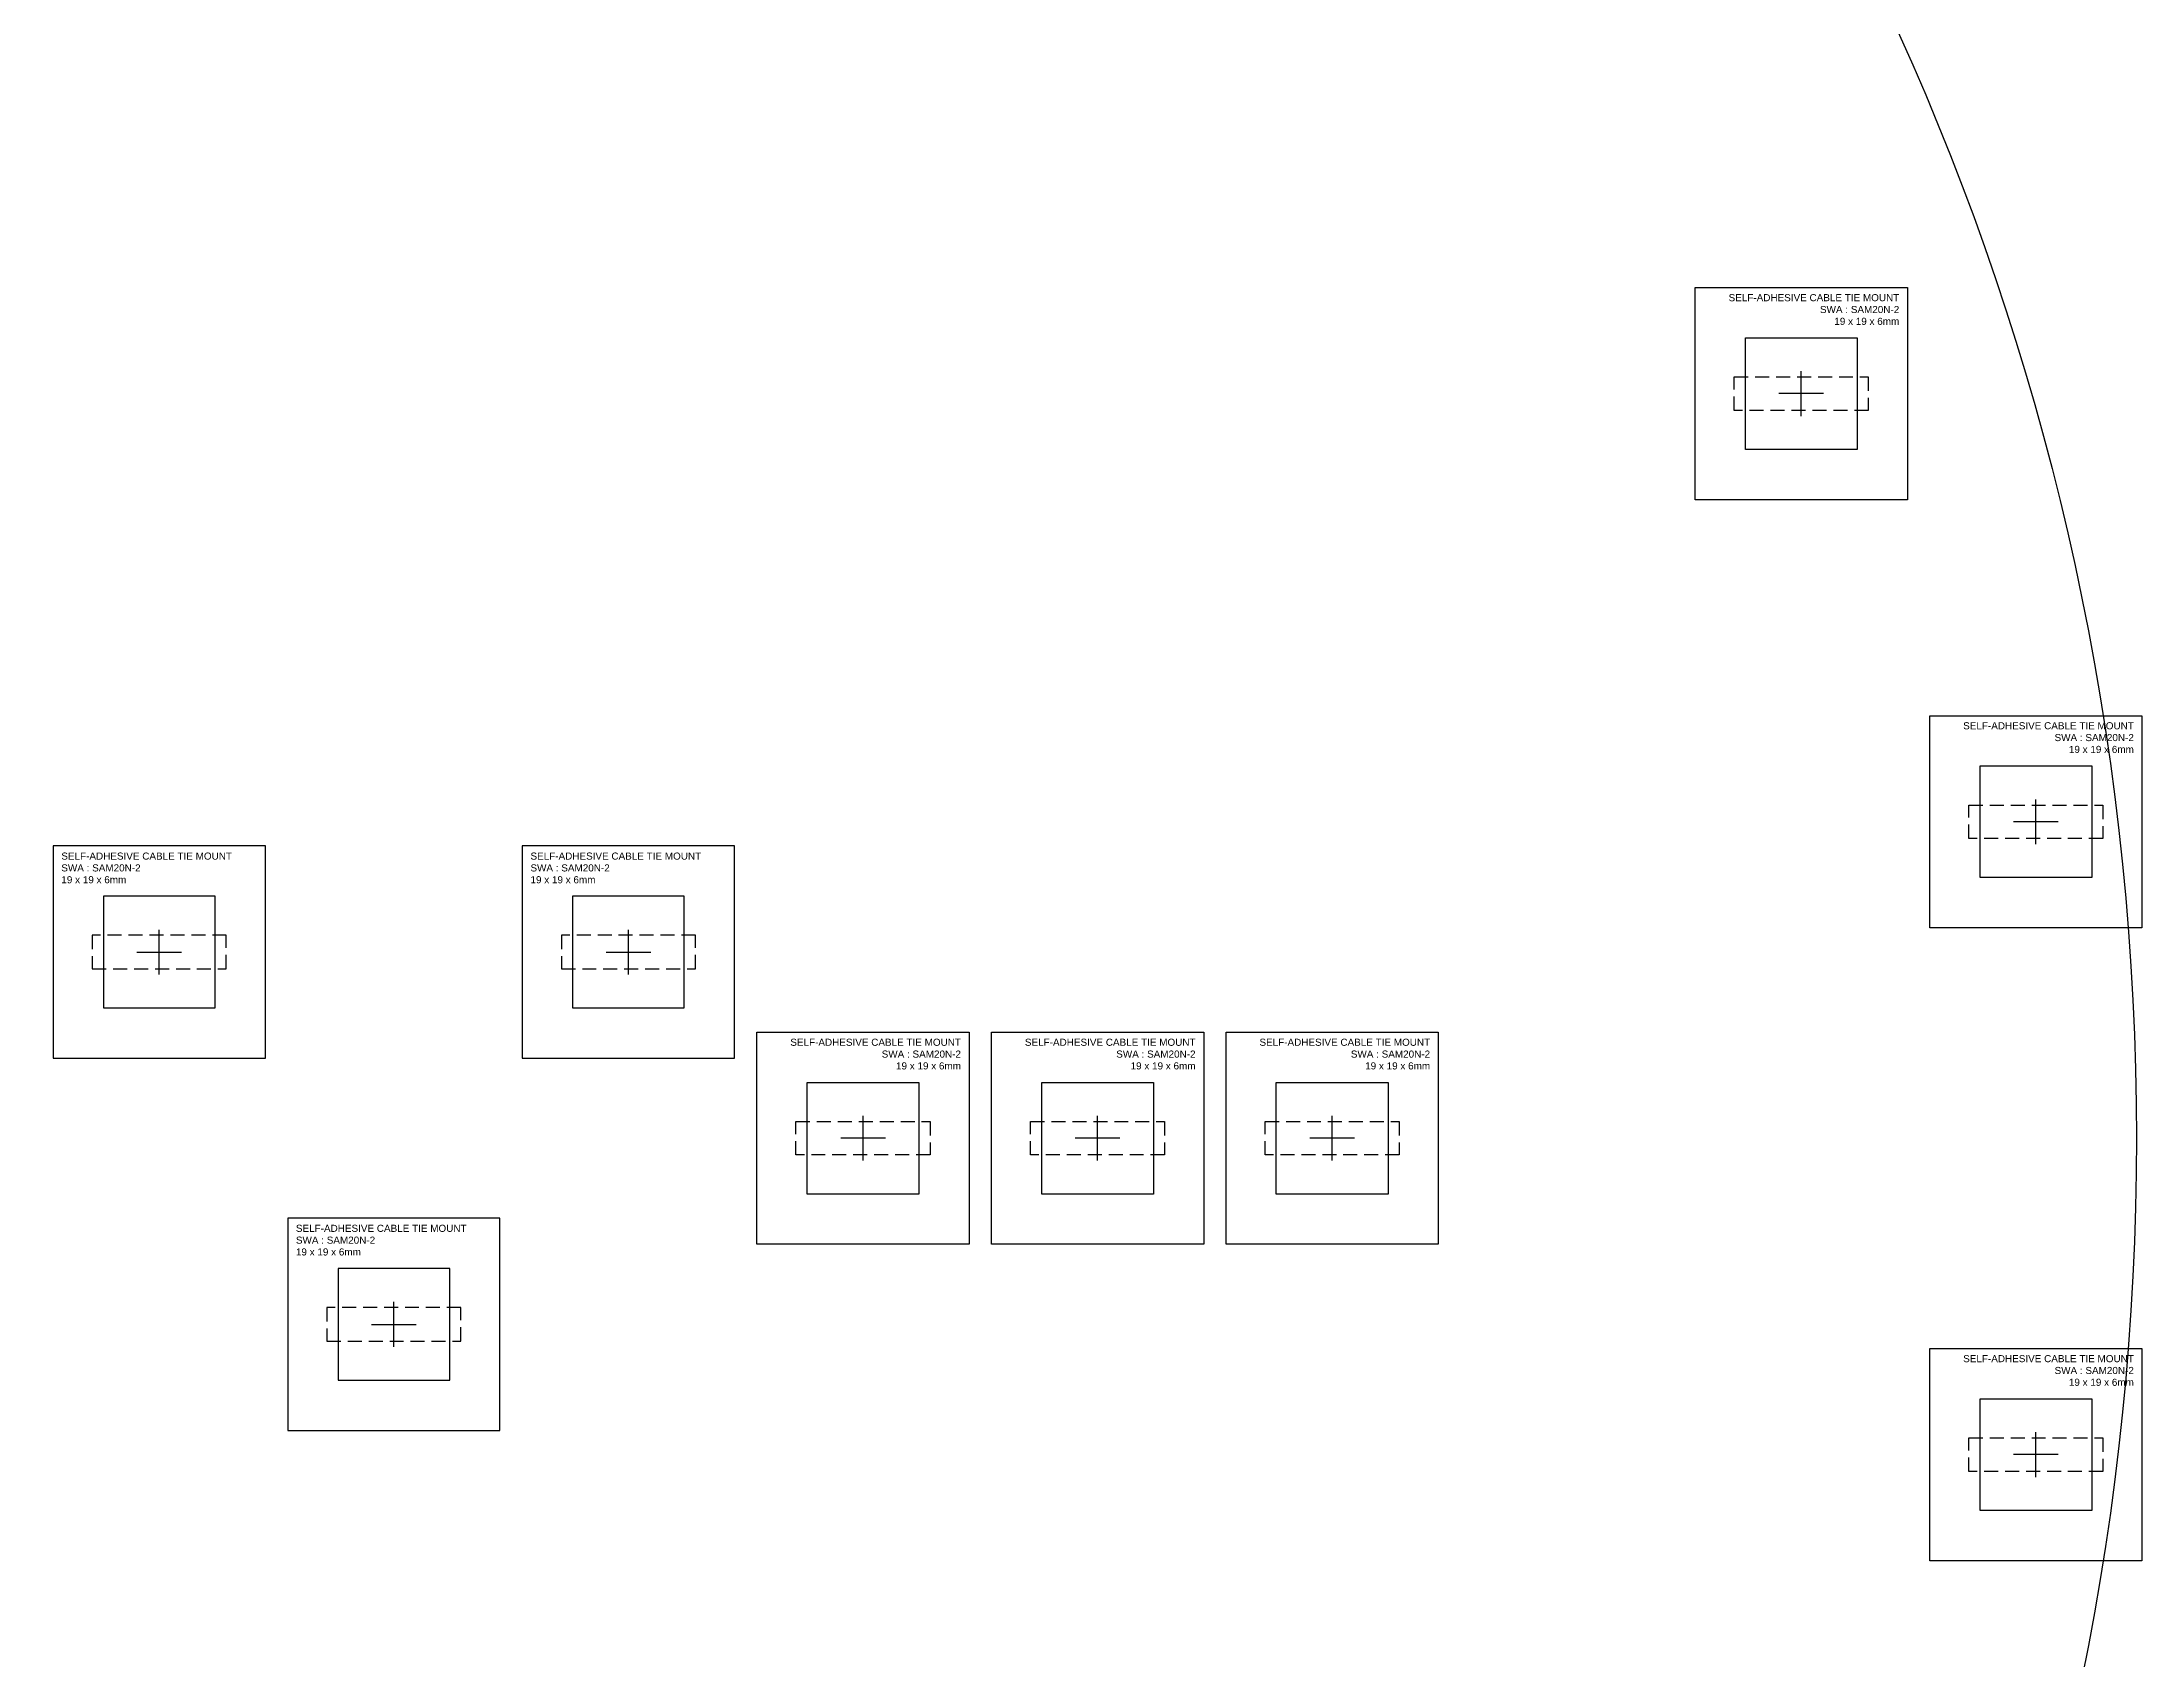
# Model space of a CAD drawing. Header units: millimetres. Extents: x 1440 to 4320, y -880 to 0.
# Drawn here: x 2932.5 to 3120.5, y -486.6 to -341.8 of the extents above; entities that cross this region are included whole.
import ezdxf

# ---------------------------------------------------------------- set-up
doc = ezdxf.new("R2010")
doc.units = ezdxf.units.MM
doc.header["$LTSCALE"] = 10
doc.header["$MEASUREMENT"] = 0
doc.linetypes.add('DASHED', pattern=[0.75, 0.5, -0.25])
doc.layers.add('Component', color=210, linetype='Continuous')
doc.layers.add('Outer Face', color=253, linetype='Continuous')
doc.styles.get("Standard").update_dxf_attribs({"font": 'arial.ttf'})

msp = doc.modelspace()

# ---------------------------------------------------------------- linework, layer by layer
at = {"layer": 'Component'}
for points in [[(3099.5, -363.83), (3099.5, -382.83), (3080.5, -382.83), (3080.5, -363.83)], [(3095, -368.33), (3095, -378.33), (3085, -378.33), (3085, -368.33)], [(3120.5, -402.17), (3120.5, -421.17), (3101.5, -421.17), (3101.5, -402.17)], [(3116, -406.67), (3116, -416.67), (3106, -416.67), (3106, -406.67)], [(2933.5, -413.83), (2933.5, -432.83), (2952.5, -432.83), (2952.5, -413.83)], [(2975.5, -413.83), (2975.5, -432.83), (2994.5, -432.83), (2994.5, -413.83)], [(2938, -418.33), (2938, -428.33), (2948, -428.33), (2948, -418.33)], [(2980, -418.33), (2980, -428.33), (2990, -428.33), (2990, -418.33)], [(3015.5, -430.5), (3015.5, -449.5), (2996.5, -449.5), (2996.5, -430.5)], [(3036.5, -430.5), (3036.5, -449.5), (3017.5, -449.5), (3017.5, -430.5)], [(3057.5, -430.5), (3057.5, -449.5), (3038.5, -449.5), (3038.5, -430.5)], [(3011, -435), (3011, -445), (3001, -445), (3001, -435)], [(3032, -435), (3032, -445), (3022, -445), (3022, -435)], [(3053, -435), (3053, -445), (3043, -445), (3043, -435)], [(2954.5, -447.17), (2954.5, -466.17), (2973.5, -466.17), (2973.5, -447.17)], [(2959, -451.67), (2959, -461.67), (2969, -461.67), (2969, -451.67)], [(3120.5, -458.83), (3120.5, -477.83), (3101.5, -477.83), (3101.5, -458.83)], [(3116, -463.33), (3116, -473.33), (3106, -473.33), (3106, -463.33)]]:
    msp.add_lwpolyline(points, close=True, dxfattribs=at)
at = {"layer": 'Component', "color": 252, "linetype": 'DASHED', "ltscale": 0.25}
for points in [[(3084, -371.83), (3096, -371.83), (3096, -374.83), (3084, -374.83)], [(3105, -410.17), (3117, -410.17), (3117, -413.17), (3105, -413.17)], [(2949, -421.83), (2937, -421.83), (2937, -424.83), (2949, -424.83)], [(2991, -421.83), (2979, -421.83), (2979, -424.83), (2991, -424.83)], [(3000, -438.5), (3012, -438.5), (3012, -441.5), (3000, -441.5)], [(3021, -438.5), (3033, -438.5), (3033, -441.5), (3021, -441.5)], [(3042, -438.5), (3054, -438.5), (3054, -441.5), (3042, -441.5)], [(2970, -455.17), (2958, -455.17), (2958, -458.17), (2970, -458.17)], [(3105, -466.83), (3117, -466.83), (3117, -469.83), (3105, -469.83)]]:
    msp.add_lwpolyline(points, close=True, dxfattribs=at)
at = {"layer": 'Component'}
for points in [[(3090, -375.34), (3090, -371.33)], [(3092, -373.33), (3088, -373.33)], [(3111, -413.67), (3111, -409.66)], [(3113, -411.67), (3109, -411.67)], [(2943, -425.34), (2943, -421.33)], [(2985, -425.34), (2985, -421.33)], [(2941, -423.33), (2945, -423.33)], [(2983, -423.33), (2987, -423.33)], [(3006, -442), (3006, -438)], [(3027, -442), (3027, -438)], [(3048, -442), (3048, -438)], [(3008, -440), (3004, -440)], [(3029, -440), (3025, -440)], [(3050, -440), (3046, -440)], [(2964, -458.67), (2964, -454.66)], [(2962, -456.67), (2966, -456.67)], [(3111, -470.34), (3111, -466.33)], [(3113, -468.33), (3109, -468.33)]]:
    msp.add_lwpolyline(points, dxfattribs=at)
at = {"layer": 'Outer Face'}
msp.add_circle((2880, -440), 240, dxfattribs=at)

# ---------------------------------------------------------------- texts
at = {"layer": 'Component', "char_height": 0.635, "width": 17.0886}
for insert, attachment_point in [((3098.77, -364.42), 3), ((3119.77, -402.75), 3), ((2934.23, -414.42), 1), ((2976.23, -414.42), 1), ((3014.77, -431.09), 3), ((3035.77, -431.09), 3), ((3056.77, -431.09), 3), ((2955.23, -447.75), 1), ((3119.77, -459.42), 3)]:
    msp.add_mtext('SELF-ADHESIVE CABLE TIE MOUNT\\PSWA : SAM20N-2\\P19 x 19 x 6mm', dxfattribs=dict(at, insert=insert, attachment_point=attachment_point))

doc.saveas('drawing.dxf')
